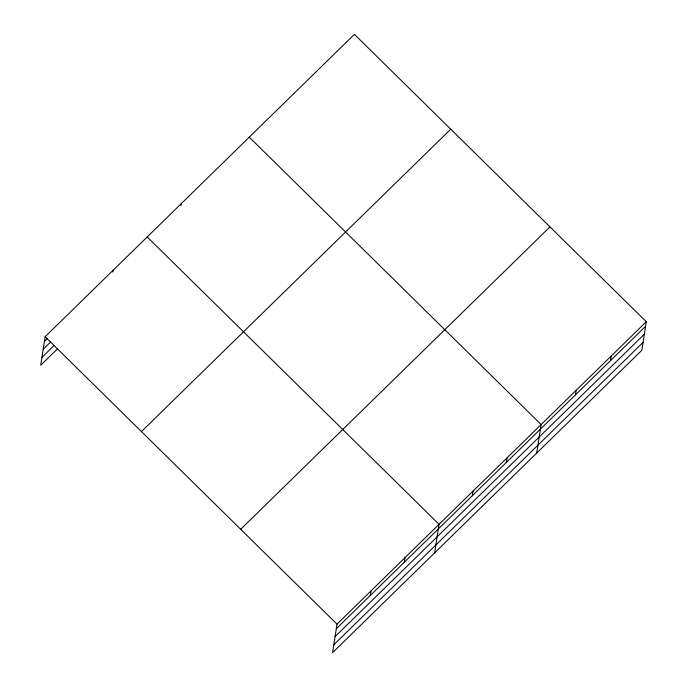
<?xml version="1.0" encoding="UTF-8"?>
<svg xmlns="http://www.w3.org/2000/svg" width="687" height="687" viewBox="0 0 687 687"><rect width="100%" height="100%" fill="white"/><g stroke="black" fill="none" stroke-linecap="round" stroke-linejoin="round"><path stroke-width="1.03" d="M646.287 321.739L336.999 624.122L332.585 652.65L641.864 350.267L646.287 321.739L354.415 34.35L45.136 336.733L40.713 365.261L57.347 349.005M112.891 272.052L113.175 270.206M180.93 205.525L181.222 203.687M370.31 595.466L371.023 590.854M404.325 562.206L405.038 557.595M434.648 552.863L439.062 524.336L147.198 236.946M472.373 495.679L473.085 491.068M506.388 462.42L507.109 457.808M536.71 453.077L541.124 424.549L249.261 137.16M575.466 394.888L576.178 390.276M610.52 360.615L611.232 356.003M44.423 341.345L47.446 338.382M43.195 349.236L50.761 341.843M41.941 357.369L54.033 345.544M141.453 431.573L450.732 129.19M240.682 529.282L549.969 226.899M336.287 628.725L645.565 326.342M335.067 636.626L644.346 334.234M333.805 644.758L643.092 342.375M45.136 336.733L336.999 624.122"/></g></svg>
